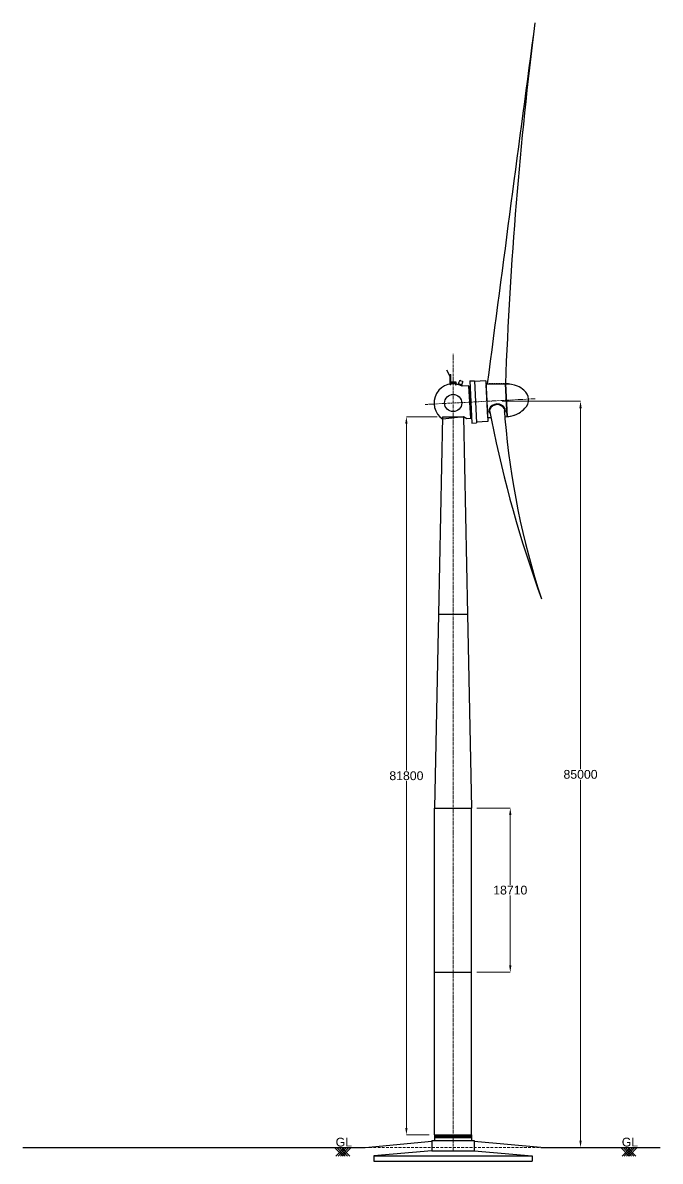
# Model space of a CAD drawing. Header units: millimetres. Extents: x -532461 to 503061443, y -184551 to 137919.
# Drawn here: x -216368 to -143746, y 8249 to 137919 of the extents above; entities that cross this region are included whole.
import ezdxf

# ---------------------------------------------------------------- set-up
doc = ezdxf.new("R2010")
doc.units = ezdxf.units.MM
doc.linetypes.add('CENTER', pattern=[50.8, 31.75, -6.35, 6.35, -6.35])
doc.linetypes.add('HIDDEN', pattern=[9.525, 6.35, -3.175])
doc.styles.get("Standard").update_dxf_attribs({"font": 'arial.ttf'})
doc.dimstyles.get("Standard").update_dxf_attribs({"dimtxt": 1000, "dimasz": 800, "dimexe": 0.18, "dimexo": 600, "dimgap": 100, "dimtad": 0, "dimtih": 1, "dimtoh": 1, "dimdec": 0, "dimzin": 0, "dimdsep": 46, "dimtxsty": 'Standard', "dimcen": 0.09, "dimadec": 0, "dimazin": 0, "dimtfac": 1, "dimtdec": 0, "dimtofl": 0, "dimtmove": 0, "dimatfit": 3, "dimfxl": 1, "dimtolj": 1, "dimtzin": 0, "dimlwd": 5, "dimlwe": 5, "dimarcsym": 0})

# ---------------------------------------------------------------- blocks, each defined once
blk = doc.blocks.new('*D2')
at = {"color": 0, "lineweight": 5, "transparency": 16777216}
for p, q in [((-161772, 94808), (-152826, 94808)), ((-152826, 94008), (-152826, 52919)), ((-152826, 10608), (-152826, 51697)), ((-156318, 9808), (-152826, 9808))]:
    blk.add_line(p, q, dxfattribs=at)
at = {"color": 0, "transparency": 16777216}
for points in [[(-152959, 94008), (-152693, 94008), (-152826, 94808)], [(-152959, 10608), (-152693, 10608), (-152826, 9808)]]:
    blk.add_solid(points, dxfattribs=at)
at = {"layer": 'Defpoints', "color": 0, "transparency": 16777216}
for p in [(-162372, 94808), (-156918, 9808), (-152826, 9808)]:
    blk.add_point(p, dxfattribs=at)
at = {"color": 0, "transparency": 16777216, "insert": (-152826, 52308), "char_height": 1000, "attachment_point": 5}
blk.add_mtext('\\A1;85000', dxfattribs=at)
blk = doc.blocks.new('*D3')
at = {"color": 0, "lineweight": 5, "transparency": 16777216}
for p, q in [((-169141, 93049), (-172663, 93049)), ((-172663, 92249), (-172663, 52760)), ((-172663, 12049), (-172663, 51539)), ((-170055, 11249), (-172663, 11249))]:
    blk.add_line(p, q, dxfattribs=at)
at = {"color": 0, "transparency": 16777216}
for points in [[(-172796, 92249), (-172530, 92249), (-172663, 93049)], [(-172796, 12049), (-172530, 12049), (-172663, 11249)]]:
    blk.add_solid(points, dxfattribs=at)
at = {"layer": 'Defpoints', "color": 0, "transparency": 16777216}
for p in [(-168541, 93049), (-172663, 11249), (-169455, 11249)]:
    blk.add_point(p, dxfattribs=at)
at = {"color": 0, "transparency": 16777216, "insert": (-172663, 52149), "char_height": 1000, "attachment_point": 5}
blk.add_mtext('\\A1;81800', dxfattribs=at)
blk = doc.blocks.new('*D21')
at = {"color": 0, "lineweight": 5, "transparency": 16777216}
for p, q in [((-164655, 48479), (-160829, 48479)), ((-160829, 47679), (-160829, 39735)), ((-160829, 30569), (-160829, 38514)), ((-164655, 29769), (-160829, 29769))]:
    blk.add_line(p, q, dxfattribs=at)
at = {"color": 0, "transparency": 16777216}
for points in [[(-160962, 47679), (-160695, 47679), (-160829, 48479)], [(-160962, 30569), (-160695, 30569), (-160829, 29769)]]:
    blk.add_solid(points, dxfattribs=at)
at = {"layer": 'Defpoints', "color": 0, "transparency": 16777216}
for p in [(-165255, 48479), (-165255, 29769), (-160829, 29769)]:
    blk.add_point(p, dxfattribs=at)
at = {"color": 0, "transparency": 16777216, "insert": (-160829, 39124), "char_height": 1000, "attachment_point": 5}
blk.add_mtext('\\A1;18710', dxfattribs=at)

msp = doc.modelspace()

# ---------------------------------------------------------------- linework, layer by layer
at = {"linetype": 'CENTER', "lineweight": 5, "ltscale": 10}
for p, q in [((-167354.7, 93049.3), (-167354.7, 100202.8)), ((-170523.4, 94441.1), (-163522, 94808)), ((-158000.1, 95097.4), (-163522, 94808)), ((-167354.7, 9449.3), (-167354.7, 93049.3))]:
    msp.add_line(p, q, dxfattribs=at)
for p, q in [((-168064, 98368.8), (-168075.5, 98368.8)), ((-167665.1, 97618.7), (-168075.5, 98368.8)), ((-167665.1, 97629.8), (-168069.5, 98368.8)), ((-167665.1, 97639.7), (-168064, 98368.8)), ((-167665.1, 96829.3), (-167665.1, 97861.6)), ((-167665.1, 97813), (-167616.5, 97861.6)), ((-167665.1, 97861.6), (-167616.5, 97813)), ((-167665.1, 97861.6), (-167616.5, 97861.6)), ((-167665.1, 97813), (-167616.5, 97813)), ((-167665.1, 97227.5), (-167616.5, 97276.1)), ((-167665.1, 97276.1), (-167616.5, 97227.5)), ((-167665.1, 97276.1), (-167616.5, 97276.1)), ((-167616.5, 96829.3), (-167616.5, 97861.6)), ((-167665.1, 97227.5), (-167616.5, 97227.5)), ((-166991.4, 96969.3), (-167665.1, 96969.3)), ((-167665.1, 96920.7), (-167616.5, 96969.3)), ((-167665.1, 96969.3), (-167616.5, 96920.7)), ((-167040, 96920.7), (-167665.1, 96920.7)), ((-167040, 96920.7), (-166991.4, 96969.3)), ((-167040, 96829.3), (-167040, 96920.7)), ((-167032.3, 96774.8), (-167032.3, 96750.2)), ((-167015.7, 96774.8), (-167015.7, 96750.2)), ((-166999.2, 96774.8), (-166999.2, 96750.2)), ((-166991.4, 96829.3), (-166991.4, 96969.3)), ((-166747.5, 96804.2), (-166783.4, 96710.1)), ((-166747.5, 96804.2), (-166346.1, 96651.3)), ((-166727.8, 96818.6), (-166735.1, 96799.5)), ((-166731.4, 96809), (-166354.9, 96665.6)), ((-166727.8, 96818.6), (-166351.3, 96675.1)), ((-166346.1, 96651.3), (-166380.9, 96560.1)), ((-166351.3, 96675.1), (-166358.6, 96656.1)), ((-165575, 96568), (-166309.2, 96529.5)), ((-165575, 96568), (-165379.8, 92843.1)), ((-165575, 96568), (-165496.1, 96505.1)), ((-165421.3, 96509), (-165496.1, 96505.1)), ((-165307.9, 92913.8), (-165496.1, 96505.1)), ((-165420.7, 96496.8), (-165495.4, 96492.9)), ((-165453.4, 97121.1), (-164911.1, 97149.5)), ((-165453.4, 97121.1), (-165201, 92305.7)), ((-165421.3, 96509), (-165233.1, 92917.7)), ((-164911.1, 97149.5), (-164658.8, 92334.1)), ((-163632.7, 97118.4), (-164906, 97051.6)), ((-163632.7, 97118.4), (-163390.6, 92498.7)), ((-163471.3, 96776), (-163614.2, 96765.6)), ((-163609.3, 96671), (-163414.1, 92946.1)), ((-163471.3, 96776), (-163450.8, 96803.2)), ((-163424.5, 96776), (-163471.3, 96776)), ((-163450.8, 96803.2), (-161381, 96803.2)), ((-163445.2, 96840.6), (-163436.1, 96840.6)), ((-163434.2, 96803.2), (-163436.1, 96840.6)), ((-163424.5, 96776), (-161360.6, 96776)), ((-163417.6, 96803.2), (-163419.5, 96840.6)), ((-163419.5, 96840.6), (-163402.9, 96840.6)), ((-163400.9, 96803.2), (-163402.9, 96840.6)), ((-163384.3, 96803.2), (-163386.3, 96840.6)), ((-163386.3, 96840.6), (-163369.6, 96840.6)), ((-163367.7, 96803.2), (-163369.6, 96840.6)), ((-163351.1, 96803.2), (-163353, 96840.6)), ((-163353, 96840.6), (-163336.4, 96840.6)), ((-163334.4, 96803.2), (-163336.4, 96840.6)), ((-163317.8, 96803.2), (-163319.8, 96840.6)), ((-163319.8, 96840.6), (-163303.2, 96840.6)), ((-163301.2, 96803.2), (-163303.2, 96840.6)), ((-163284.6, 96803.2), (-163286.5, 96840.6)), ((-163286.5, 96840.6), (-163269.9, 96840.6)), ((-163268, 96803.2), (-163269.9, 96840.6)), ((-163251.3, 96803.2), (-163253.3, 96840.6)), ((-163253.3, 96840.6), (-163236.7, 96840.6)), ((-163234.7, 96803.2), (-163236.7, 96840.6)), ((-163218.1, 96803.2), (-163220.1, 96840.6)), ((-163220.1, 96840.6), (-163203.4, 96840.6)), ((-163201.5, 96803.2), (-163203.4, 96840.6)), ((-163184.9, 96803.2), (-163186.8, 96840.6)), ((-163186.8, 96840.6), (-163170.2, 96840.6)), ((-163168.2, 96803.2), (-163170.2, 96840.6)), ((-163151.6, 96803.2), (-163153.6, 96840.6)), ((-163153.6, 96840.6), (-163136.9, 96840.6)), ((-163135, 96803.2), (-163136.9, 96840.6)), ((-163118.4, 96803.2), (-163120.3, 96840.6)), ((-163120.3, 96840.6), (-163103.7, 96840.6)), ((-163101.7, 96803.2), (-163103.7, 96840.6)), ((-163085.1, 96803.2), (-163087.1, 96840.6)), ((-163087.1, 96840.6), (-163070.5, 96840.6)), ((-163068.5, 96803.2), (-163070.5, 96840.6)), ((-163051.9, 96803.2), (-163053.8, 96840.6)), ((-163053.8, 96840.6), (-163037.2, 96840.6)), ((-163035.3, 96803.2), (-163037.2, 96840.6)), ((-163018.6, 96803.2), (-163020.6, 96840.6)), ((-163020.6, 96840.6), (-163004, 96840.6)), ((-163002, 96803.2), (-163004, 96840.6)), ((-162985.4, 96803.2), (-162987.4, 96840.6)), ((-162987.4, 96840.6), (-162970.7, 96840.6)), ((-162968.8, 96803.2), (-162970.7, 96840.6)), ((-162952.2, 96803.2), (-162954.1, 96840.6)), ((-162954.1, 96840.6), (-162937.5, 96840.6)), ((-162935.5, 96803.2), (-162937.5, 96840.6)), ((-162918.9, 96803.2), (-162920.9, 96840.6)), ((-162920.9, 96840.6), (-162904.3, 96840.6)), ((-162902.3, 96803.2), (-162904.3, 96840.6)), ((-162885.7, 96803.2), (-162887.6, 96840.6)), ((-162887.6, 96840.6), (-162871, 96840.6)), ((-162869, 96803.2), (-162871, 96840.6)), ((-162852.4, 96803.2), (-162854.4, 96840.6)), ((-162854.4, 96840.6), (-162837.8, 96840.6)), ((-162835.8, 96803.2), (-162837.8, 96840.6)), ((-162819.2, 96803.2), (-162821.1, 96840.6)), ((-162821.1, 96840.6), (-162804.5, 96840.6)), ((-162802.6, 96803.2), (-162804.5, 96840.6)), ((-162785.9, 96803.2), (-162787.9, 96840.6)), ((-162787.9, 96840.6), (-162771.3, 96840.6)), ((-162769.3, 96803.2), (-162771.3, 96840.6)), ((-162752.7, 96803.2), (-162754.7, 96840.6)), ((-162754.7, 96840.6), (-162738, 96840.6)), ((-162736.1, 96803.2), (-162738, 96840.6)), ((-162719.5, 96803.2), (-162721.4, 96840.6)), ((-162721.4, 96840.6), (-162704.8, 96840.6)), ((-162702.8, 96803.2), (-162704.8, 96840.6)), ((-162686.2, 96803.2), (-162688.2, 96840.6)), ((-162688.2, 96840.6), (-162671.6, 96840.6)), ((-162669.6, 96803.2), (-162671.6, 96840.6)), ((-162653, 96803.2), (-162654.9, 96840.6)), ((-162654.9, 96840.6), (-162638.3, 96840.6)), ((-162636.4, 96803.2), (-162638.3, 96840.6)), ((-162619.7, 96803.2), (-162621.7, 96840.6)), ((-162621.7, 96840.6), (-162605.1, 96840.6)), ((-162603.1, 96803.2), (-162605.1, 96840.6)), ((-162586.5, 96803.2), (-162588.4, 96840.6)), ((-162588.4, 96840.6), (-162571.8, 96840.6)), ((-162569.9, 96803.2), (-162571.8, 96840.6)), ((-162553.2, 96803.2), (-162555.2, 96840.6)), ((-162555.2, 96840.6), (-162538.6, 96840.6)), ((-162536.6, 96803.2), (-162538.6, 96840.6)), ((-162520, 96803.2), (-162522, 96840.6)), ((-162522, 96840.6), (-162505.3, 96840.6)), ((-162503.4, 96803.2), (-162505.3, 96840.6)), ((-162486.8, 96803.2), (-162488.7, 96840.6)), ((-162488.7, 96840.6), (-162472.1, 96840.6)), ((-162470.1, 96803.2), (-162472.1, 96840.6)), ((-162453.5, 96803.2), (-162455.5, 96840.6)), ((-162455.5, 96840.6), (-162438.9, 96840.6)), ((-162436.9, 96803.2), (-162438.9, 96840.6)), ((-162420.3, 96803.2), (-162422.2, 96840.6)), ((-162422.2, 96840.6), (-162405.6, 96840.6)), ((-162403.7, 96803.2), (-162405.6, 96840.6)), ((-162387, 96803.2), (-162389, 96840.6)), ((-162389, 96840.6), (-162372.4, 96840.6)), ((-162370.4, 96803.2), (-162372.4, 96840.6)), ((-162353.8, 96803.2), (-162355.7, 96840.6)), ((-162355.7, 96840.6), (-162339.1, 96840.6)), ((-162337.2, 96803.2), (-162339.1, 96840.6)), ((-162320.5, 96803.2), (-162322.5, 96840.6)), ((-162322.5, 96840.6), (-162305.9, 96840.6)), ((-162303.9, 96803.2), (-162305.9, 96840.6)), ((-162287.3, 96803.2), (-162289.3, 96840.6)), ((-162289.3, 96840.6), (-162272.6, 96840.6)), ((-162270.7, 96803.2), (-162272.6, 96840.6)), ((-162254.1, 96803.2), (-162256, 96840.6)), ((-162256, 96840.6), (-162239.4, 96840.6)), ((-162237.4, 96803.2), (-162239.4, 96840.6)), ((-162220.8, 96803.2), (-162222.8, 96840.6)), ((-162222.8, 96840.6), (-162206.2, 96840.6)), ((-162204.2, 96803.2), (-162206.2, 96840.6)), ((-162187.6, 96803.2), (-162189.5, 96840.6)), ((-162189.5, 96840.6), (-162172.9, 96840.6)), ((-162171, 96803.2), (-162172.9, 96840.6)), ((-162154.3, 96803.2), (-162156.3, 96840.6)), ((-162156.3, 96840.6), (-162139.7, 96840.6)), ((-162137.7, 96803.2), (-162139.7, 96840.6)), ((-162121.1, 96803.2), (-162123, 96840.6)), ((-162123, 96840.6), (-162106.4, 96840.6)), ((-162104.5, 96803.2), (-162106.4, 96840.6)), ((-162087.8, 96803.2), (-162089.8, 96840.6)), ((-162089.8, 96840.6), (-162073.2, 96840.6)), ((-162071.2, 96803.2), (-162073.2, 96840.6)), ((-162054.6, 96803.2), (-162056.6, 96840.6)), ((-162056.6, 96840.6), (-162039.9, 96840.6)), ((-162038, 96803.2), (-162039.9, 96840.6)), ((-162021.4, 96803.2), (-162023.3, 96840.6)), ((-162023.3, 96840.6), (-162006.7, 96840.6)), ((-162004.7, 96803.2), (-162006.7, 96840.6)), ((-161988.1, 96803.2), (-161990.1, 96840.6)), ((-161990.1, 96840.6), (-161973.5, 96840.6)), ((-161971.5, 96803.2), (-161973.5, 96840.6)), ((-161954.9, 96803.2), (-161956.8, 96840.6)), ((-161956.8, 96840.6), (-161940.2, 96840.6)), ((-161938.3, 96803.2), (-161940.2, 96840.6)), ((-161921.6, 96803.2), (-161923.6, 96840.6)), ((-161923.6, 96840.6), (-161907, 96840.6)), ((-161905, 96803.2), (-161907, 96840.6)), ((-161888.4, 96803.2), (-161890.3, 96840.6)), ((-161890.3, 96840.6), (-161873.7, 96840.6)), ((-161871.8, 96803.2), (-161873.7, 96840.6)), ((-161855.1, 96803.2), (-161857.1, 96840.6)), ((-161857.1, 96840.6), (-161840.5, 96840.6)), ((-161838.5, 96803.2), (-161840.5, 96840.6)), ((-161821.9, 96803.2), (-161823.9, 96840.6)), ((-161823.9, 96840.6), (-161807.2, 96840.6)), ((-161805.3, 96803.2), (-161807.2, 96840.6)), ((-161788.7, 96803.2), (-161790.6, 96840.6)), ((-161790.6, 96840.6), (-161774, 96840.6)), ((-161772, 96803.2), (-161774, 96840.6)), ((-161755.4, 96803.2), (-161757.4, 96840.6)), ((-161757.4, 96840.6), (-161740.8, 96840.6)), ((-161738.8, 96803.2), (-161740.8, 96840.6)), ((-161722.2, 96803.2), (-161724.1, 96840.6)), ((-161724.1, 96840.6), (-161707.5, 96840.6)), ((-161705.6, 96803.2), (-161707.5, 96840.6)), ((-161688.9, 96803.2), (-161690.9, 96840.6)), ((-161690.9, 96840.6), (-161674.3, 96840.6)), ((-161672.3, 96803.2), (-161674.3, 96840.6)), ((-161655.7, 96803.2), (-161657.6, 96840.6)), ((-161657.6, 96840.6), (-161641, 96840.6)), ((-161639.1, 96803.2), (-161641, 96840.6)), ((-161622.4, 96803.2), (-161624.4, 96840.6)), ((-161624.4, 96840.6), (-161607.8, 96840.6)), ((-161605.8, 96803.2), (-161607.8, 96840.6)), ((-161589.2, 96803.2), (-161591.2, 96840.6)), ((-161591.2, 96840.6), (-161574.5, 96840.6)), ((-161572.6, 96803.2), (-161574.5, 96840.6)), ((-161556, 96803.2), (-161557.9, 96840.6)), ((-161557.9, 96840.6), (-161541.3, 96840.6)), ((-161539.3, 96803.2), (-161541.3, 96840.6)), ((-161522.7, 96803.2), (-161524.7, 96840.6)), ((-161524.7, 96840.6), (-161508.1, 96840.6)), ((-161506.1, 96803.2), (-161508.1, 96840.6)), ((-161489.5, 96803.2), (-161491.4, 96840.6)), ((-161491.4, 96840.6), (-161474.8, 96840.6)), ((-161472.9, 96803.2), (-161474.8, 96840.6)), ((-161456.2, 96803.2), (-161458.2, 96840.6)), ((-161458.2, 96840.6), (-161441.6, 96840.6)), ((-161439.6, 96803.2), (-161441.6, 96840.6)), ((-161423, 96803.2), (-161425, 96840.6)), ((-161425, 96840.6), (-161408.3, 96840.6)), ((-161406.4, 96803.2), (-161408.3, 96840.6)), ((-161389.8, 96803.2), (-161391.7, 96840.6)), ((-161391.7, 96840.6), (-161383, 96840.6)), ((-161381, 96803.2), (-161383, 96840.6)), ((-161360.6, 96776), (-161381, 96803.2)), ((-161361.4, 96788.8), (-161166.8, 93076.5)), ((-161166.2, 93063.9), (-161360.7, 96776.2)), ((-163169.2, 93621.4), (-162982.2, 92655.5)), ((-161479.4, 93670.6), (-161432.3, 92799.4)), ((-168541.2, 93049.3), (-169002.2, 70569.3)), ((-168541.2, 93049.3), (-166168.2, 93049.3)), ((-166168.2, 93049.3), (-168510.4, 92769.5)), ((-166168.2, 93049.3), (-165707.2, 70569.3)), ((-165782.2, 92822), (-166168.2, 93049.3)), ((-165379.8, 92843.1), (-165782.2, 92822)), ((-165379.8, 92843.1), (-165307.9, 92913.8)), ((-165233.7, 92930), (-165308.5, 92926.1)), ((-165233.1, 92917.7), (-165307.9, 92913.8)), ((-165201, 92305.7), (-164658.8, 92334.1)), ((-163390.6, 92498.7), (-164663.9, 92432)), ((-163414.1, 92946.1), (-163042.2, 92965.6)), ((-163414.1, 92946.1), (-163229.3, 92955.8)), ((-161445.8, 93049.2), (-161166.2, 93063.9)), ((-169002.2, 70569.3), (-169454.7, 48479.3)), ((-169002.2, 70569.3), (-165707.2, 70569.3)), ((-169002.2, 70569.3), (-165707.2, 70569.3)), ((-165707.2, 70569.3), (-165254.7, 48479.3)), ((-169454.7, 29769.3), (-169454.7, 48479.3)), ((-169454.7, 48479.3), (-165254.7, 48479.3)), ((-169454.7, 48479.3), (-165254.7, 48479.3)), ((-165254.7, 29769.3), (-165254.7, 48479.3)), ((-169454.7, 11249.3), (-169454.7, 29769.3)), ((-169454.7, 29769.3), (-165254.7, 29769.3)), ((-169454.7, 29769.3), (-165254.7, 29769.3)), ((-165254.7, 11249.3), (-165254.7, 29769.3)), ((-177365.4, 9808), (-169754.7, 10520.6)), ((-169754.7, 10593.8), (-169754.7, 9449.3)), ((-169754.7, 10593.8), (-164954.7, 10593.8)), ((-169454.7, 11249.3), (-165254.7, 11249.3)), ((-169454.7, 11249.3), (-165254.7, 11249.3)), ((-169454.7, 11249.3), (-169454.7, 10593.8)), ((-169454.7, 11114.3), (-165254.7, 11114.3)), ((-169454.7, 10933.4), (-165254.7, 10933.4)), ((-165254.7, 11249.3), (-165254.7, 10593.8)), ((-164954.7, 10593.8), (-164954.7, 9449.3)), ((-157344, 9808), (-164954.7, 10506)), ((-216367.9, 9808), (-177365.4, 9808)), ((-180841.8, 9808), (-179877.5, 8843.7)), ((-179729.7, 9808), (-180694, 8843.7)), ((-180585.3, 9808), (-179621, 8843.7)), ((-179475.5, 9808), (-180439.7, 8843.7)), ((-180328.8, 9808), (-179364.5, 8843.7)), ((-179221.3, 9808), (-180185.5, 8843.7)), ((-180072.3, 9808), (-179108.1, 8843.7)), ((-178967, 9808), (-179931.3, 8843.7)), ((-169754.7, 9449.3), (-176354.7, 8849.3)), ((-169754.7, 9449.3), (-164954.7, 9449.3)), ((-164954.7, 9449.3), (-158354.7, 8849.3)), ((-157344, 9808), (-143746.4, 9808)), ((-148242.5, 9808), (-147278.3, 8843.7)), ((-147130.5, 9808), (-148094.7, 8843.7)), ((-147986, 9808), (-147021.8, 8843.7)), ((-146876.2, 9808), (-147840.5, 8843.7)), ((-147729.5, 9808), (-146765.3, 8843.7)), ((-146622, 9808), (-147586.2, 8843.7)), ((-147473, 9808), (-146508.8, 8843.7)), ((-146367.8, 9808), (-147332, 8843.7)), ((-176354.7, 8849.3), (-158354.7, 8849.3)), ((-176354.7, 8849.3), (-176354.7, 8249.3)), ((-176354.7, 8249.3), (-158354.7, 8249.3)), ((-158354.7, 8849.3), (-158354.7, 8249.3))]:
    msp.add_line(p, q)
at = {"linetype": 'HIDDEN', "ltscale": 5}
for p, q in [((-166722.4, 96816.5), (-166577.5, 97196.9)), ((-166577.5, 97196.9), (-166211.8, 97057.6))]:
    msp.add_line(p, q, dxfattribs=at)
at = {"linetype": 'HIDDEN'}
msp.add_line((-166356.7, 96677.2), (-166211.8, 97057.6), dxfattribs=at)
at = {"linetype": 'HIDDEN', "lineweight": 9, "ltscale": 50}
msp.add_line((-177365.4, 9808), (-157344, 9808), dxfattribs=at)
for points in [[(-167577.5, 96829.3), (-167704, 96829.3), (-167704, 96774.8), (-167577.5, 96774.8)], [(-167601.6, 96774.8), (-167679.9, 96774.8), (-167679.9, 96720), (-167601.6, 96720)], [(-166952.5, 96829.3), (-167079, 96829.3), (-167079, 96774.8), (-166952.5, 96774.8)], [(-166976.6, 96750.2), (-167054.9, 96750.2), (-167054.9, 96695.4), (-166976.6, 96695.4)]]:
    msp.add_lwpolyline(points, close=True)
msp.add_circle((-167338.8, 94608), 975)
for centre, radius, start, end in [((15180625.5, -1907338.8), 15474406.7, 172.40497222, 172.55852906), ((298139.4, 79984.6), 459828.1, 172.761955, 177.903883), ((-167338.8, 94608), 2180, 61.815524, 237.493118), ((-161267.5, 93570.5), 3219.6, 67.291211, 91.671446), ((-161346.7, 96776.3), 14, 181.589464, 267.944289), ((-161119.1, 94067.7), 2704.3, 66.123913, 94.838318), ((-161280.1, 93758.3), 3052.4, 48.945965, 65.711887), ((-161280.1, 93758.3), 3052.4, 48.945965, 65.711887), ((-160101.5, 94972.2), 1366, 3.628102, 52.784728), ((-160101.5, 94972.2), 1366, 3.628102, 52.784728), ((-160103.1, 95002.2), 1366, 313.215272, 2.371898), ((-160103.1, 95002.2), 1366, 313.215272, 2.371898), ((-162726.3, 93763.8), 541.5, 162.443093, 222.416937), ((-162321.4, 93473.1), 1027, 29.443258, 153.760995), ((-162726.3, 93763.8), 465.2, 162.443093, 197.82489), ((-162321.4, 93473.1), 950.7, 29.443258, 153.760995), ((-161919, 93781.6), 453.4, 345.824538, 21.751735), ((-161919, 93781.6), 529.6, 327.920884, 21.751735), ((-161409.2, 96274.3), 3219.6, 274.328554, 298.708789), ((-161209.7, 95795.4), 2704.3, 271.161682, 299.876087), ((-161402.1, 96086.2), 3052.4, 300.288113, 317.054035), ((-161402.1, 96086.2), 3052.4, 300.288113, 317.054035), ((-25043.5, 120360.3), 140693.4, 191.356688, 199.97021), ((-72681, 100130.9), 89053.6, 184.722289, 198.204916)]:
    msp.add_arc(centre, radius, start, end)

# ---------------------------------------------------------------- texts
at = {"char_height": 1000, "attachment_point": 1}
for insert in [(-180725.3, 10927.7), (-148126, 10927.7)]:
    msp.add_mtext_dynamic_manual_height_columns('GL', width=160935.167, gutter_width=12.5, heights=[0], dxfattribs=dict(at, insert=insert))

# ---------------------------------------------------------------- dimensions: what is measured, and where the dimension line sits
for base, p1, p2, picture, middle in [((-152825.8, 9808), (-162371.8, 94808), (-156917.9, 9808), '*D2', (-152825.8, 52308)), ((-172663, 11249.3), (-168541.2, 93049.3), (-169454.7, 11249.3), '*D3', (-172663, 52149.3)), ((-160828.7, 29769.3), (-165254.7, 48479.3), (-165254.7, 29769.3), '*D21', (-160828.7, 39124.3))]:
    dim = msp.add_linear_dim(base=base, p1=p1, p2=p2, angle=90, dimstyle='Standard')
    dim.commit()
    dim.dimension.update_dxf_attribs({"geometry": picture, "text_midpoint": middle})

doc.saveas('drawing.dxf')
